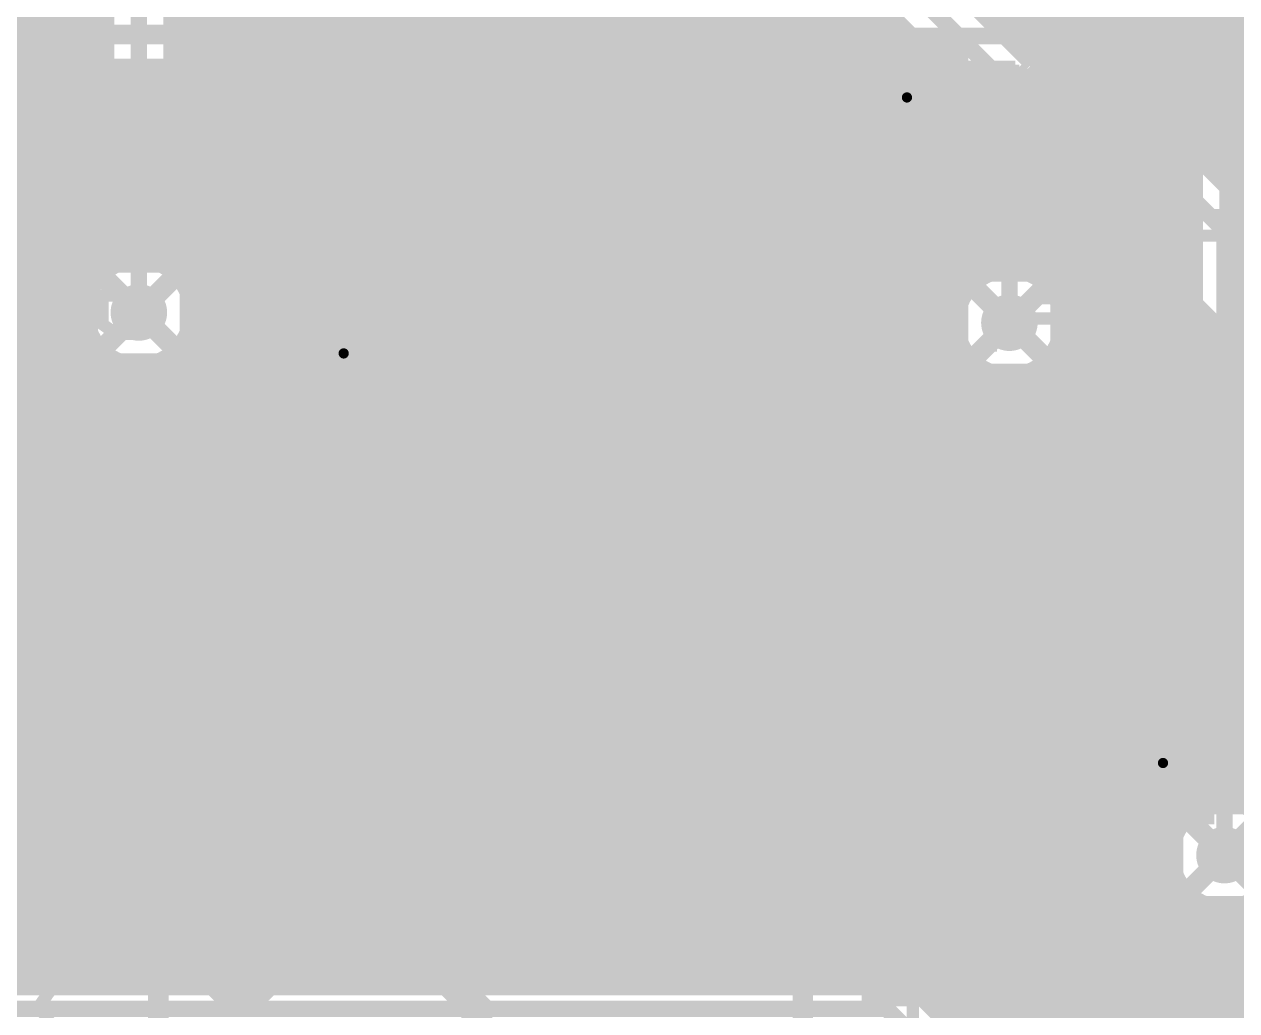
# Model space of a CAD drawing. Extents: x -1 to 119, y -42 to 51.
# Drawn here: x 88.75 to 103.78, y 30.58 to 42.82 of the extents above; entities that cross this region are included whole.
import ezdxf

# ---------------------------------------------------------------- set-up
doc = ezdxf.new("R2010")
doc.units = 0
doc.header["$MEASUREMENT"] = 0
doc.layers.get('0').update_dxf_attribs({"linetype": 'CONTINUOUS'})
for name, color, linetype in [('22-304-0_BOT', 7, 'CONTINUOUS'), ('22-304-0_DRD', 7, 'CONTINUOUS'), ('22-304-0_GND', 6, 'CONTINUOUS'), ('22-304-0_IN1', 4, 'CONTINUOUS'), ('22-304-0_SMT', 5, 'CONTINUOUS'), ('22-304-0_SPT', 10, 'CONTINUOUS'), ('22-304-0_SST', 14, 'CONTINUOUS'), ('22-304-0_TOP', 9, 'CONTINUOUS'), ('THRUHOLE_TAP', 11, 'CONTINUOUS')]:
    doc.layers.add(name, color=color, linetype=linetype)

# ---------------------------------------------------------------- blocks, each defined once
blk = doc.blocks.new('ROUND_60')
at = {"const_width": 0.35052}
blk.add_lwpolyline([(-0.17526, 0, 1), (0.17526, 0, 1)], format="xyb", close=True, dxfattribs=at)
blk = doc.blocks.new('ROUND_64')
at = {"const_width": 0.35052}
blk.add_lwpolyline([(-0.17526, 0, 1), (0.17526, 0, 1)], format="xyb", close=True, dxfattribs=at)
blk = doc.blocks.new('ROUND_57')
at = {"const_width": 0.35052}
blk.add_lwpolyline([(-0.17526, 0, 1), (0.17526, 0, 1)], format="xyb", close=True, dxfattribs=at)
blk = doc.blocks.new('ROUND_81')
at = {"const_width": 0.0635}
blk.add_lwpolyline([(-0.03175, 0, 1), (0.03175, 0, 1)], format="xyb", close=True, dxfattribs=at)
blk = doc.blocks.new('RECTANGLE_2')
blk.add_solid([(0.4826, 0.4064), (0.4826, -0.4064), (-0.4826, 0.4064), (-0.4826, -0.4064)])
blk = doc.blocks.new('RECTANGLE_6')
blk.add_solid([(0.4064, 0.4826), (0.4064, -0.4826), (-0.4064, 0.4826), (-0.4064, -0.4826)])
blk = doc.blocks.new('RECTANGLE_31')
blk.add_solid([(0.508, 0.9017), (0.508, -0.9017), (-0.508, 0.9017), (-0.508, -0.9017)])
blk = doc.blocks.new('RECTANGLE_35')
blk.add_solid([(0.44958, 0.65024), (0.44958, -0.65024), (-0.44958, 0.65024), (-0.44958, -0.65024)])
blk = doc.blocks.new('RECTANGLE_39')
blk.add_solid([(0.44958, 0.20955), (0.44958, -0.20955), (-0.44958, 0.20955), (-0.44958, -0.20955)])
blk = doc.blocks.new('ROUND_87')
at = {"const_width": 0.10033}
blk.add_lwpolyline([(-0.050164, 0, 1), (0.050164, 0, 1)], format="xyb", close=True, dxfattribs=at)

msp = doc.modelspace()

# ---------------------------------------------------------------- linework, layer by layer
at = {"layer": '22-304-0_BOT'}
for points, const_width in [([(17.87398, 46.71822), (17.87398, 47.59198), (19.05, 48.768), (28.448, 48.768), (33.02, 44.196), (41.402, 44.196), (42.164, 44.958), (47.879, 44.958), (48.641, 44.196), (58.42, 44.196), (59.182, 44.958), (87.884, 44.958), (89.154, 46.228), (99.822, 46.228), (103.886, 42.164), (103.886, 39.243), (106.045, 37.084), (106.045, 34.544), (106.934, 33.655), (107.061, 33.528), (110.109, 33.528), (110.6805, 34.0995), (112.395, 34.0995)], 0.635), ([(99.55276, 45.5803), (103.2383, 41.89476)], 0.254), ([(98.2218, 45.3898), (101.26472, 42.34688)], 0.254), ([(15.875, 44.71924), (15.875, 44.196), (17.018, 43.053), (87.249, 43.053), (89.281, 45.085), (97.917, 45.085), (100.965, 42.037), (100.965, 39.116)], 0.2032), ([(89.4842, 44.6532), (89.4842, 31.7373)], 0.254), ([(90.8558, 44.6532), (90.8558, 31.7373)], 0.254), ([(91.0844, 44.6532), (91.0844, 31.7373)], 0.254), ([(91.313, 44.6532), (91.313, 31.7373)], 0.254), ([(91.5416, 44.6532), (91.5416, 31.7373)], 0.254), ([(91.7702, 44.6532), (91.7702, 31.7373)], 0.254), ([(91.9988, 44.6532), (91.9988, 31.7373)], 0.254), ([(92.2274, 44.6532), (92.2274, 31.7373)], 0.254), ([(92.456, 44.6532), (92.456, 31.7373)], 0.254), ([(92.6846, 44.6532), (92.6846, 31.7373)], 0.254), ([(92.9132, 44.6532), (92.9132, 31.7373)], 0.254), ([(93.1418, 44.6532), (93.1418, 31.7373)], 0.254), ([(93.3704, 44.6532), (93.3704, 31.7373)], 0.254), ([(93.599, 44.6532), (93.599, 31.7373)], 0.254), ([(93.8276, 44.6532), (93.8276, 31.7373)], 0.254), ([(94.0562, 44.6532), (94.0562, 31.7373)], 0.254), ([(94.2848, 44.6532), (94.2848, 31.7373)], 0.254), ([(94.5134, 44.6532), (94.5134, 31.7373)], 0.254), ([(94.742, 44.6532), (94.742, 31.7373)], 0.254), ([(94.9706, 44.6532), (94.9706, 31.7373)], 0.254), ([(95.1992, 44.6532), (95.1992, 31.7373)], 0.254), ([(95.4278, 44.6532), (95.4278, 31.7373)], 0.254), ([(95.6564, 44.6532), (95.6564, 31.7373)], 0.254), ([(95.885, 44.6532), (95.885, 31.7373)], 0.254), ([(96.1136, 44.6532), (96.1136, 31.7373)], 0.254), ([(96.3422, 44.6532), (96.3422, 31.7373)], 0.254), ([(96.5708, 44.6532), (96.5708, 31.7373)], 0.254), ([(96.7994, 44.6532), (96.7994, 31.7373)], 0.254), ([(97.028, 44.6532), (97.028, 31.7373)], 0.254), ([(97.2566, 44.6532), (97.2566, 31.7373)], 0.254), ([(97.4852, 44.6532), (97.4852, 31.7373)], 0.254), ([(97.7138, 44.6532), (97.7138, 31.7373)], 0.254), ([(97.73666, 44.6532), (100.5332, 41.85666)], 0.254), ([(89.2556, 44.44746), (89.2556, 31.7373)], 0.254), ([(97.9424, 44.44746), (97.9424, 31.7373)], 0.254), ([(100.6856, 44.44746), (100.6856, 42.926)], 0.254), ([(89.027, 44.21886), (89.027, 31.7373)], 0.254), ([(98.171, 44.21886), (98.171, 31.7373)], 0.254), ([(100.9142, 44.21886), (100.9142, 42.6974)], 0.254), ([(88.7984, 43.99026), (88.7984, 31.7373)], 0.254), ([(98.3996, 43.99026), (98.3996, 31.7373)], 0.254), ([(101.1428, 43.99026), (101.1428, 42.4688)], 0.254), ([(90.17, 39.243), (90.17, 43.688)], 0.2032), ([(98.6282, 43.76166), (98.6282, 31.7373)], 0.254), ([(101.3714, 43.76166), (101.3714, 42.18178)], 0.254), ([(98.8568, 43.53306), (98.8568, 31.7373)], 0.254), ([(101.6, 43.53306), (101.6, 39.3573)], 0.254), ([(89.7128, 43.18508), (89.7128, 39.74592)], 0.254), ([(90.6272, 43.18508), (90.6272, 39.74592)], 0.254), ([(99.0854, 43.30446), (99.0854, 31.7373)], 0.254), ([(101.8286, 43.30446), (101.8286, 31.7373)], 0.254), ([(89.7382, 43.16222), (89.7382, 39.76878)], 0.254), ([(90.6018, 43.16222), (90.6018, 39.76878)], 0.254), ([(99.314, 43.07586), (99.314, 31.7373)], 0.254), ([(102.0572, 43.07586), (102.0572, 31.76524)], 0.254), ([(89.7382, 42.8498), (87.6554, 42.8498)], 0.254), ([(99.54006, 42.8498), (90.6018, 42.8498)], 0.254), ([(99.5426, 42.84726), (99.5426, 31.7373)], 0.254), ([(102.28326, 42.8498), (100.7618, 42.8498)], 0.254), ([(102.2858, 42.84726), (102.2858, 31.75254)], 0.254), ([(89.7382, 42.6212), (14.1097, 42.6212)], 0.254), ([(99.76866, 42.6212), (90.6018, 42.6212)], 0.254), ([(99.7712, 42.61866), (99.7712, 31.7373)], 0.254), ([(102.51186, 42.6212), (100.9904, 42.6212)], 0.254), ([(102.5144, 42.61866), (102.5144, 31.65348)], 0.254), ([(89.7382, 42.3926), (14.14018, 42.3926)], 0.254), ([(99.99726, 42.3926), (90.6018, 42.3926)], 0.254), ([(99.9998, 42.39006), (99.9998, 31.7373)], 0.254), ([(102.74046, 42.3926), (101.219, 42.3926)], 0.254), ([(102.743, 42.39006), (102.743, 31.38932)], 0.254), ([(89.7382, 42.164), (14.09192, 42.164)], 0.254), ([(100.22586, 42.164), (90.6018, 42.164)], 0.254), ([(100.2284, 42.16146), (100.2284, 31.7373)], 0.254), ([(102.96906, 42.164), (101.37648, 42.164)], 0.254), ([(102.9716, 42.16146), (102.9716, 32.67202)], 0.254), ([(101.3968, 42.037), (101.3968, 39.64178)], 0.254), ([(89.7382, 41.9354), (57.57164, 41.9354)], 0.254), ([(100.45446, 41.9354), (90.6018, 41.9354)], 0.254), ([(100.457, 41.93286), (100.457, 39.56812)], 0.254), ([(100.5332, 41.85666), (100.5332, 39.64178)], 0.254), ([(103.19766, 41.9354), (101.3968, 41.9354)], 0.254), ([(103.2002, 41.93286), (103.2002, 33.03778)], 0.254), ([(103.2383, 41.89476), (103.2383, 39.243)], 0.254), ([(89.7382, 41.7068), (57.75706, 41.7068)], 0.254), ([(100.5332, 41.7068), (90.6018, 41.7068)], 0.254), ([(103.2383, 41.7068), (101.3968, 41.7068)], 0.254), ([(89.7382, 41.4782), (57.82564, 41.4782)], 0.254), ([(100.5332, 41.4782), (90.6018, 41.4782)], 0.254), ([(103.2383, 41.4782), (101.3968, 41.4782)], 0.254), ([(89.7382, 41.2496), (57.81294, 41.2496)], 0.254), ([(100.5332, 41.2496), (90.6018, 41.2496)], 0.254), ([(103.2383, 41.2496), (101.3968, 41.2496)], 0.254), ([(89.7382, 41.021), (57.71388, 41.021)], 0.254), ([(100.5332, 41.021), (90.6018, 41.021)], 0.254), ([(103.2383, 41.021), (101.3968, 41.021)], 0.254), ([(89.7382, 40.7924), (63.28664, 40.7924)], 0.254), ([(100.5332, 40.7924), (90.6018, 40.7924)], 0.254), ([(103.2383, 40.7924), (101.3968, 40.7924)], 0.254), ([(89.7382, 40.5638), (63.47206, 40.5638)], 0.254), ([(100.5332, 40.5638), (90.6018, 40.5638)], 0.254), ([(103.2383, 40.5638), (101.3968, 40.5638)], 0.254), ([(89.7382, 40.3352), (63.54064, 40.3352)], 0.254), ([(100.5332, 40.3352), (90.6018, 40.3352)], 0.254), ([(103.2383, 40.3352), (101.3968, 40.3352)], 0.254), ([(89.7382, 40.1066), (63.52794, 40.1066)], 0.254), ([(100.5332, 40.1066), (90.6018, 40.1066)], 0.254), ([(103.2383, 40.1066), (101.3968, 40.1066)], 0.254), ([(89.7382, 39.878), (63.42888, 39.878)], 0.254), ([(100.5332, 39.878), (90.6018, 39.878)], 0.254), ([(103.2383, 39.878), (101.3968, 39.878)], 0.254), ([(89.6239, 39.6494), (63.16472, 39.6494)], 0.254), ([(100.5332, 39.6494), (90.71356, 39.6494)], 0.254), ([(103.2383, 39.6494), (101.3968, 39.6494)], 0.254), ([(89.51214, 39.4208), (59.22264, 39.4208)], 0.254), ([(100.35794, 39.4208), (90.82532, 39.4208)], 0.254), ([(103.2383, 39.4208), (101.57206, 39.4208)], 0.254), ([(89.49182, 39.1922), (63.36792, 39.1922)], 0.254), ([(100.28936, 39.1922), (90.84818, 39.1922)], 0.254), ([(103.24084, 39.1922), (101.64064, 39.1922)], 0.254), ([(89.55024, 38.9636), (63.50508, 38.9636)], 0.254), ([(100.30206, 38.9636), (90.78976, 38.9636)], 0.254), ([(101.6, 38.87216), (101.6, 31.7373)], 0.254), ([(103.3018, 38.9636), (101.62794, 38.9636)], 0.254), ([(89.71788, 38.735), (63.54572, 38.735)], 0.254), ([(89.7128, 38.74008), (89.7128, 31.7373)], 0.254), ([(100.40112, 38.735), (90.62212, 38.735)], 0.254), ([(90.6272, 38.74008), (90.6272, 31.7373)], 0.254), ([(103.47706, 38.735), (101.52888, 38.735)], 0.254), ([(103.4288, 38.78326), (103.4288, 33.1597)], 0.254), ([(103.43388, 38.77818), (105.3973, 36.81476)], 0.254), ([(89.9414, 38.60292), (89.9414, 31.7373)], 0.254), ([(90.17, 38.56228), (90.17, 31.7373)], 0.254), ([(90.3986, 38.60292), (90.3986, 31.7373)], 0.254), ([(100.457, 38.66388), (100.457, 31.7373)], 0.254), ([(101.3714, 38.5699), (101.3714, 31.7373)], 0.254), ([(103.6574, 38.55466), (103.6574, 33.19018)], 0.254), ([(100.66274, 38.5064), (63.50508, 38.5064)], 0.254), ([(100.6856, 38.49624), (100.6856, 31.7373)], 0.254), ([(100.9142, 38.43782), (100.9142, 31.7373)], 0.254), ([(101.1428, 38.45814), (101.1428, 31.7373)], 0.254), ([(103.70566, 38.5064), (101.26472, 38.5064)], 0.254), ([(103.93426, 38.2778), (63.36792, 38.2778)], 0.254), ([(103.886, 38.32606), (103.886, 33.14192)], 0.254), ([(104.16286, 38.0492), (59.1947, 38.0492)], 0.254), ([(104.39146, 37.8206), (63.16472, 37.8206)], 0.254), ([(104.62006, 37.592), (63.42888, 37.592)], 0.254), ([(104.84866, 37.3634), (63.52794, 37.3634)], 0.254), ([(105.07726, 37.1348), (63.54064, 37.1348)], 0.254), ([(105.30586, 36.9062), (63.47206, 36.9062)], 0.254), ([(105.3973, 36.6776), (63.28664, 36.6776)], 0.254), ([(105.3973, 36.449), (59.17692, 36.449)], 0.254), ([(105.3973, 36.2204), (63.28664, 36.2204)], 0.254), ([(105.3973, 35.9918), (63.47206, 35.9918)], 0.254), ([(105.3973, 35.7632), (63.54064, 35.7632)], 0.254), ([(105.3973, 35.5346), (79.59344, 35.5346)], 0.254), ([(105.3973, 35.306), (79.9084, 35.306)], 0.254), ([(102.1334, 31.0896), (83.2104, 31.0896), (79.375, 34.925), (77.47, 34.925)], 0.635), ([(105.3973, 35.0774), (80.137, 35.0774)], 0.254), ([(105.3973, 34.8488), (80.3656, 34.8488)], 0.254), ([(105.3973, 34.6202), (80.5942, 34.6202)], 0.254), ([(105.41508, 34.3916), (80.8228, 34.3916)], 0.254), ([(105.52176, 34.163), (81.0514, 34.163)], 0.254), ([(105.73766, 33.9344), (81.28, 33.9344)], 0.254), ([(105.96626, 33.7058), (81.5086, 33.7058)], 0.254), ([(106.19486, 33.4772), (81.7372, 33.4772)], 0.254), ([(106.3879, 33.2486), (81.9658, 33.2486)], 0.254), ([(103.17988, 33.02), (82.1944, 33.02)], 0.254), ([(103.01224, 32.7914), (82.423, 32.7914)], 0.254), ([(102.95382, 32.5628), (82.6516, 32.5628)], 0.254), ([(102.97414, 32.3342), (82.8802, 32.3342)], 0.254), ([(102.9716, 32.34944), (102.9716, 1.016)], 0.254), ([(103.0859, 32.1056), (83.1088, 32.1056)], 0.254), ([(103.2002, 31.98622), (103.2002, 1.016)], 0.254), ([(103.38816, 31.877), (83.3374, 31.877)], 0.254), ([(103.4288, 31.86176), (103.4288, 1.016)], 0.254), ([(103.6574, 31.83128), (103.6574, 1.016)], 0.254), ([(116.967, 31.877), (103.8733, 31.877)], 0.254), ([(103.886, 31.88208), (103.886, 1.016)], 0.254), ([(101.92512, 31.7373), (83.4771, 31.7373)], 0.254), ([(116.967, 31.6484), (102.51948, 31.6484)], 0.254), ([(116.967, 31.4198), (102.72776, 31.4198)], 0.254), ([(116.967, 31.1912), (102.80396, 31.1912)], 0.254), ([(116.967, 30.9626), (102.80142, 30.9626)], 0.254), ([(116.967, 30.734), (102.71252, 30.734)], 0.254), ([(102.743, 30.78734), (102.743, 1.016)], 0.254), ([(116.967, 30.5054), (102.48138, 30.5054)], 0.254), ([(102.5144, 30.52572), (102.5144, 1.016)], 0.254)]:
    msp.add_lwpolyline(points, dxfattribs=dict(at, const_width=const_width))
at = {"layer": '22-304-0_BOT', "const_width": 0.254}
for points in [[(101.3968, 42.037, 0.1989124), (101.27033, 42.34233)], [(101.3968, 42.037, 0.1989124), (101.27033, 42.34233)], [(89.7382, 39.76878, 0.2244669), (89.48964, 39.243)], [(90.85072, 39.243, 0.2244673), (90.60202, 39.76905)], [(100.5332, 39.64178, 0.2244669), (100.28464, 39.116)], [(101.64572, 39.116, 0.2244673), (101.39702, 39.64205)], [(89.48928, 39.243, 0.4142136), (90.17, 38.56228)], [(90.17, 38.56228, 0.4142136), (90.85072, 39.243)], [(100.28428, 39.116, 0.4142136), (100.965, 38.43528)], [(100.965, 38.43528, 0.4142136), (101.64572, 39.116)], [(103.2383, 39.243, 0.1989124), (103.42801, 38.78501)], [(103.632, 33.19272, 0.4142136), (102.95128, 32.512)], [(104.31272, 32.512, 0.4142136), (103.632, 33.19272)], [(102.95128, 32.512, 0.4142136), (103.632, 31.83128)], [(103.632, 31.83128, 0.4142136), (104.31272, 32.512)], [(102.1334, 31.77032, 0.077939), (101.92501, 31.73764)], [(102.81412, 31.0896, 0.4142136), (102.1334, 31.77032)], [(102.1334, 30.40888, 0.4142136), (102.81412, 31.0896)]]:
    msp.add_lwpolyline(points, format="xyb", dxfattribs=at)
at = {"layer": '22-304-0_DRD', "const_width": 0.254}
for points in [[(99.06, 42.545), (99.06, 41.275)], [(100.33, 42.545), (99.06, 42.545)], [(100.33, 42.545), (99.06, 41.275)], [(100.33, 41.275), (99.06, 42.545)], [(99.06, 42.545), (99.06, 41.275)], [(100.33, 42.545), (99.06, 42.545)], [(100.33, 42.545), (99.06, 41.275)], [(100.33, 41.275), (99.06, 42.545)], [(99.06, 42.545), (99.06, 41.275)], [(100.33, 42.545), (99.06, 42.545)], [(100.33, 42.545), (99.06, 41.275)], [(100.33, 41.275), (99.06, 42.545)], [(100.33, 41.275), (100.33, 42.545)], [(100.33, 41.275), (100.33, 42.545)], [(100.33, 41.275), (100.33, 42.545)], [(99.06, 41.275), (100.33, 41.275)], [(99.06, 41.275), (100.33, 41.275)], [(99.06, 41.275), (100.33, 41.275)], [(89.535, 39.878), (89.535, 38.608)], [(90.805, 39.878), (89.535, 39.878)], [(90.805, 39.878), (89.535, 38.608)], [(90.805, 38.608), (89.535, 39.878)], [(90.805, 38.608), (90.805, 39.878)], [(100.33, 39.751), (100.33, 38.481)], [(101.6, 39.751), (100.33, 39.751)], [(101.6, 39.751), (100.33, 38.481)], [(101.6, 38.481), (100.33, 39.751)], [(101.6, 38.481), (101.6, 39.751)], [(92.075, 39.37), (92.075, 38.1)], [(93.345, 39.37), (92.075, 39.37)], [(93.345, 39.37), (92.075, 38.1)], [(93.345, 38.1), (92.075, 39.37)], [(93.345, 38.1), (93.345, 39.37)], [(89.535, 38.608), (90.805, 38.608)], [(100.33, 38.481), (101.6, 38.481)], [(92.075, 38.1), (93.345, 38.1)], [(102.235, 34.29), (102.235, 33.02)], [(103.505, 34.29), (102.235, 34.29)], [(103.505, 34.29), (102.235, 33.02)], [(103.505, 33.02), (102.235, 34.29)], [(103.505, 33.02), (103.505, 34.29)], [(102.997, 33.147), (102.997, 31.877)], [(104.267, 33.147), (102.997, 33.147)], [(104.267, 33.147), (102.997, 31.877)], [(104.267, 31.877), (102.997, 33.147)], [(102.235, 33.02), (103.505, 33.02)], [(102.997, 31.877), (104.267, 31.877)], [(101.4984, 31.7246), (101.4984, 30.4546)], [(102.7684, 31.7246), (101.4984, 31.7246)], [(102.7684, 31.7246), (101.4984, 30.4546)], [(102.7684, 30.4546), (101.4984, 31.7246)], [(102.7684, 30.4546), (102.7684, 31.7246)]]:
    msp.add_lwpolyline(points, dxfattribs=at)
at = {"layer": '22-304-0_IN1'}
for points, const_width in [([(101.7778, 49.022), (101.7778, 42.7228)], 0.254), ([(102.0064, 49.022), (102.0064, 42.4942)], 0.254), ([(102.235, 49.022), (102.235, 42.2656)], 0.254), ([(102.4636, 49.022), (102.4636, 42.037)], 0.254), ([(102.6922, 49.022), (102.6922, 41.8084)], 0.254), ([(102.9208, 49.022), (102.9208, 41.5798)], 0.254), ([(103.1494, 49.022), (103.1494, 41.3512)], 0.254), ([(103.378, 49.022), (103.378, 41.1226)], 0.254), ([(103.6066, 49.022), (103.6066, 40.894)], 0.254), ([(103.8352, 49.022), (103.8352, 40.6654)], 0.254), ([(101.5238, 42.9768), (103.93172, 40.56888)], 0.254), ([(116.967, 42.8752), (101.6254, 42.8752)], 0.254), ([(103.632, 32.512), (103.632, 40.259), (101.219, 42.672), (67.818, 42.672), (67.691, 42.545), (30.099, 42.545), (20.574, 33.02), (18.669, 33.02), (15.748, 30.099), (15.748, 25.527), (17.272, 24.003), (17.272, 23.749), (18.288, 22.733)], 0.2032), ([(107.34294, 42.6466), (101.854, 42.6466)], 0.254), ([(107.19308, 42.418), (102.0826, 42.418)], 0.254), ([(99.10064, 42.2402), (72.34936, 42.2402)], 0.254), ([(99.07524, 42.1894), (72.37476, 42.1894)], 0.254), ([(88.7476, 42.2402), (88.7476, 31.0388)], 0.254), ([(88.9762, 42.2402), (88.9762, 31.0388)], 0.254), ([(89.2048, 42.2402), (89.2048, 31.0388)], 0.254), ([(89.4334, 42.2402), (89.4334, 31.0388)], 0.254), ([(89.662, 42.2402), (89.662, 39.69512)], 0.254), ([(89.8906, 42.2402), (89.8906, 39.86276)], 0.254), ([(90.1192, 42.2402), (90.1192, 39.92118)], 0.254), ([(90.3478, 42.2402), (90.3478, 39.89832)], 0.254), ([(90.5764, 42.2402), (90.5764, 39.78656)], 0.254), ([(90.805, 42.2402), (90.805, 39.4843)], 0.254), ([(91.0336, 42.2402), (91.0336, 31.0388)], 0.254), ([(91.2622, 42.2402), (91.2622, 31.0388)], 0.254), ([(91.4908, 42.2402), (91.4908, 31.0388)], 0.254), ([(91.7194, 42.2402), (91.7194, 31.0388)], 0.254), ([(91.948, 42.2402), (91.948, 31.0388)], 0.254), ([(92.1766, 42.2402), (92.1766, 39.15664)], 0.254), ([(92.4052, 42.2402), (92.4052, 39.34206)], 0.254), ([(92.6338, 42.2402), (92.6338, 39.41064)], 0.254), ([(92.8624, 42.2402), (92.8624, 39.39794)], 0.254), ([(93.091, 42.2402), (93.091, 39.29888)], 0.254), ([(93.3196, 42.2402), (93.3196, 39.03472)], 0.254), ([(93.5482, 42.2402), (93.5482, 31.0388)], 0.254), ([(93.7768, 42.2402), (93.7768, 31.0388)], 0.254), ([(94.0054, 42.2402), (94.0054, 31.0388)], 0.254), ([(94.234, 42.2402), (94.234, 31.0388)], 0.254), ([(94.4626, 42.2402), (94.4626, 31.0388)], 0.254), ([(94.6912, 42.2402), (94.6912, 31.0388)], 0.254), ([(94.9198, 42.2402), (94.9198, 31.0388)], 0.254), ([(95.1484, 42.2402), (95.1484, 31.0388)], 0.254), ([(95.377, 42.2402), (95.377, 31.0388)], 0.254), ([(95.6056, 42.2402), (95.6056, 31.0388)], 0.254), ([(95.8342, 42.2402), (95.8342, 31.0388)], 0.254), ([(96.0628, 42.2402), (96.0628, 31.0388)], 0.254), ([(96.2914, 42.2402), (96.2914, 31.0388)], 0.254), ([(96.52, 42.2402), (96.52, 31.0388)], 0.254), ([(96.7486, 42.2402), (96.7486, 31.0388)], 0.254), ([(96.9772, 42.2402), (96.9772, 31.0388)], 0.254), ([(97.2058, 42.2402), (97.2058, 31.0388)], 0.254), ([(97.4344, 42.2402), (97.4344, 31.0388)], 0.254), ([(97.663, 42.2402), (97.663, 31.0388)], 0.254), ([(97.8916, 42.2402), (97.8916, 31.0388)], 0.254), ([(98.1202, 42.2402), (98.1202, 31.0388)], 0.254), ([(98.3488, 42.2402), (98.3488, 31.0388)], 0.254), ([(98.5774, 42.2402), (98.5774, 31.0388)], 0.254), ([(98.806, 42.2402), (98.806, 31.0388)], 0.254), ([(99.0346, 42.2402), (99.0346, 42.07002)], 0.254), ([(101.03866, 42.2402), (100.28936, 42.2402)], 0.254), ([(101.08946, 42.1894), (100.31476, 42.1894)], 0.254), ([(100.4062, 42.2402), (100.4062, 39.50208)], 0.254), ([(100.6348, 42.2402), (100.6348, 39.71036)], 0.254), ([(100.8634, 42.2402), (100.8634, 39.78656)], 0.254), ([(101.03866, 42.2402), (103.2002, 40.07866)], 0.254), ([(101.092, 42.18686), (101.092, 39.78402)], 0.254), ([(107.14228, 42.1894), (102.3112, 42.1894)], 0.254), ([(99.01682, 41.9608), (72.43318, 41.9608)], 0.254), ([(101.31806, 41.9608), (100.37318, 41.9608)], 0.254), ([(101.3206, 41.95826), (101.3206, 39.69512)], 0.254), ([(107.17276, 41.9608), (102.5398, 41.9608)], 0.254), ([(99.03714, 41.7322), (72.41032, 41.7322)], 0.254), ([(99.0346, 41.74744), (99.0346, 31.0388)], 0.254), ([(101.54666, 41.7322), (100.35032, 41.7322)], 0.254), ([(101.5492, 41.72966), (101.5492, 39.46398)], 0.254), ([(107.29722, 41.7322), (102.7684, 41.7322)], 0.254), ([(99.1489, 41.5036), (72.29856, 41.5036)], 0.254), ([(99.2632, 41.38422), (99.2632, 31.0388)], 0.254), ([(100.1776, 41.42994), (100.1776, 30.48)], 0.254), ([(101.77526, 41.5036), (100.23856, 41.5036)], 0.254), ([(101.7778, 41.50106), (101.7778, 30.4038)], 0.254), ([(107.66044, 41.5036), (102.997, 41.5036)], 0.254), ([(99.45116, 41.275), (71.9963, 41.275)], 0.254), ([(99.4918, 41.25976), (99.4918, 31.03626)], 0.254), ([(99.7204, 41.22928), (99.7204, 30.93466)], 0.254), ([(102.00386, 41.275), (99.9363, 41.275)], 0.254), ([(99.949, 41.28008), (99.949, 30.7086)], 0.254), ([(102.0064, 41.27246), (102.0064, 30.4038)], 0.254), ([(116.967, 41.275), (103.2256, 41.275)], 0.254), ([(102.23246, 41.0464), (63.9572, 41.0464)], 0.254), ([(102.235, 41.04386), (102.235, 33.8963)], 0.254), ([(105.55224, 41.0464), (103.4542, 41.0464)], 0.254), ([(102.46106, 40.8178), (63.9572, 40.8178)], 0.254), ([(102.4636, 40.81526), (102.4636, 34.19856)], 0.254), ([(105.18902, 40.8178), (103.6828, 40.8178)], 0.254), ([(102.68966, 40.5892), (63.9572, 40.5892)], 0.254), ([(102.6922, 40.58666), (102.6922, 34.31032)], 0.254), ([(105.06456, 40.5892), (103.9114, 40.5892)], 0.254), ([(102.91826, 40.3606), (63.9572, 40.3606)], 0.254), ([(102.9208, 40.35806), (102.9208, 34.33318)], 0.254), ([(103.14686, 40.132), (63.9572, 40.132)], 0.254), ([(103.1494, 40.12946), (103.1494, 34.27476)], 0.254), ([(103.2002, 40.07866), (103.2002, 34.24936)], 0.254), ([(90.00744, 39.9034), (65.19164, 39.9034)], 0.254), ([(103.2002, 39.9034), (90.33002, 39.9034)], 0.254), ([(89.64422, 39.6748), (65.37706, 39.6748)], 0.254), ([(100.57638, 39.6748), (90.69578, 39.6748)], 0.254), ([(103.2002, 39.6748), (101.35108, 39.6748)], 0.254), ([(89.51976, 39.4462), (65.44564, 39.4462)], 0.254), ([(100.37064, 39.4462), (90.8177, 39.4462)], 0.254), ([(103.2002, 39.4462), (101.55936, 39.4462)], 0.254), ([(110.236, 39.243), (110.871, 38.608), (110.871, 34.29), (106.553, 29.972), (100.076, 29.972), (99.441, 30.607), (85.979, 30.607), (74.168, 18.796), (66.802, 18.796), (65.278, 20.32), (56.261, 20.32), (55.372, 19.431), (54.356, 19.431), (53.467, 20.32), (34.798, 20.32), (31.75, 17.272), (23.114, 17.272), (20.447, 19.939)], 0.2032), ([(89.48928, 39.2176), (65.43294, 39.2176)], 0.254), ([(92.22994, 39.2176), (90.84818, 39.2176)], 0.254), ([(100.2919, 39.2176), (93.18752, 39.2176)], 0.254), ([(103.2002, 39.2176), (101.63556, 39.2176)], 0.254), ([(89.54008, 38.989), (65.33388, 38.989)], 0.254), ([(92.08008, 38.989), (90.79992, 38.989)], 0.254), ([(90.805, 38.99916), (90.805, 31.0388)], 0.254), ([(100.29698, 38.989), (93.33992, 38.989)], 0.254), ([(103.2002, 38.989), (101.63302, 38.989)], 0.254), ([(89.68994, 38.7604), (75.60564, 38.7604)], 0.254), ([(89.662, 38.79088), (89.662, 31.0388)], 0.254), ([(90.5764, 38.6969), (90.5764, 31.0388)], 0.254), ([(92.02928, 38.7604), (90.64752, 38.7604)], 0.254), ([(100.38588, 38.7604), (93.38818, 38.7604)], 0.254), ([(100.4062, 38.72738), (100.4062, 30.4038)], 0.254), ([(103.2002, 38.7604), (101.54412, 38.7604)], 0.254), ([(101.5492, 38.76802), (101.5492, 30.4038)], 0.254), ([(92.05976, 38.5318), (75.79106, 38.5318)], 0.254), ([(89.8906, 38.62324), (89.8906, 31.0388)], 0.254), ([(90.1192, 38.56482), (90.1192, 31.0388)], 0.254), ([(90.3478, 38.58514), (90.3478, 31.0388)], 0.254), ([(100.61702, 38.5318), (93.3577, 38.5318)], 0.254), ([(100.6348, 38.52164), (100.6348, 30.4038)], 0.254), ([(103.2002, 38.5318), (101.31298, 38.5318)], 0.254), ([(101.3206, 38.53688), (101.3206, 30.4038)], 0.254), ([(93.3196, 38.43274), (93.3196, 31.0388)], 0.254), ([(100.8634, 38.4429), (100.8634, 30.4038)], 0.254), ([(101.092, 38.44798), (101.092, 30.4038)], 0.254), ([(92.18422, 38.3032), (75.85964, 38.3032)], 0.254), ([(92.1766, 38.31336), (92.1766, 31.0388)], 0.254), ([(103.2002, 38.3032), (93.23578, 38.3032)], 0.254), ([(92.54744, 38.0746), (75.84694, 38.0746)], 0.254), ([(92.4052, 38.12794), (92.4052, 31.0388)], 0.254), ([(92.8624, 38.07206), (92.8624, 31.0388)], 0.254), ([(103.2002, 38.0746), (92.87002, 38.0746)], 0.254), ([(93.091, 38.17112), (93.091, 31.0388)], 0.254), ([(92.6338, 38.05936), (92.6338, 31.0388)], 0.254), ([(103.2002, 37.846), (75.74788, 37.846)], 0.254), ([(103.2002, 37.6174), (75.48372, 37.6174)], 0.254), ([(103.2002, 37.3888), (63.9572, 37.3888)], 0.254), ([(103.2002, 37.1602), (63.9572, 37.1602)], 0.254), ([(103.2002, 36.9316), (63.9572, 36.9316)], 0.254), ([(103.2002, 36.703), (63.9572, 36.703)], 0.254), ([(103.2002, 36.4744), (63.9572, 36.4744)], 0.254), ([(103.2002, 36.2458), (63.9572, 36.2458)], 0.254), ([(103.2002, 36.0172), (63.9572, 36.0172)], 0.254), ([(103.2002, 35.7886), (63.9572, 35.7886)], 0.254), ([(103.2002, 35.56), (63.9572, 35.56)], 0.254), ([(103.2002, 35.3314), (63.9572, 35.3314)], 0.254), ([(103.2002, 35.1028), (63.9572, 35.1028)], 0.254), ([(103.2002, 34.8742), (63.9572, 34.8742)], 0.254), ([(103.2002, 34.6456), (63.9572, 34.6456)], 0.254), ([(103.2002, 34.417), (63.9572, 34.417)], 0.254), ([(102.44836, 34.1884), (63.9572, 34.1884)], 0.254), ([(102.26294, 33.9598), (63.9572, 33.9598)], 0.254), ([(102.19436, 33.7312), (63.9572, 33.7312)], 0.254), ([(102.20706, 33.5026), (79.4893, 33.5026)], 0.254), ([(102.235, 33.41116), (102.235, 30.4038)], 0.254), ([(102.30612, 33.274), (79.75092, 33.274)], 0.254), ([(102.4636, 33.1089), (102.4636, 30.4038)], 0.254), ([(102.56774, 33.0454), (79.91348, 33.0454)], 0.254), ([(102.6922, 32.99714), (102.6922, 30.4038)], 0.254), ([(102.9208, 32.97682), (102.9208, 30.4038)], 0.254), ([(103.1494, 33.03524), (103.1494, 32.98952)], 0.254), ([(103.2002, 33.0454), (103.16972, 33.0454)], 0.254), ([(103.2002, 33.06064), (103.2002, 33.03778)], 0.254), ([(103.02494, 32.8168), (80.01508, 32.8168)], 0.254), ([(102.95636, 32.5882), (80.07096, 32.5882)], 0.254), ([(102.96906, 32.3596), (80.0862, 32.3596)], 0.254), ([(103.06812, 32.131), (80.0608, 32.131)], 0.254), ([(103.32974, 31.9024), (79.9973, 31.9024)], 0.254), ([(103.1494, 32.03194), (103.1494, 30.4038)], 0.254), ([(103.378, 31.88208), (103.378, 30.4038)], 0.254), ([(103.6066, 31.83128), (103.6066, 30.4038)], 0.254), ([(103.8352, 31.86176), (103.8352, 30.4038)], 0.254), ([(107.64266, 31.6738), (79.883, 31.6738)], 0.254), ([(107.41406, 31.4452), (79.70266, 31.4452)], 0.254), ([(107.18546, 31.2166), (79.40802, 31.2166)], 0.254), ([(99.441, 31.0388), (85.979, 31.0388)], 0.254), ([(106.95686, 30.988), (99.6442, 30.988)], 0.254), ([(99.7458, 30.9118), (100.2538, 30.4038)], 0.254), ([(106.72826, 30.7594), (99.8982, 30.7594)], 0.254), ([(106.49966, 30.5308), (100.1268, 30.5308)], 0.254)]:
    msp.add_lwpolyline(points, dxfattribs=dict(at, const_width=const_width))
at = {"layer": '22-304-0_IN1', "const_width": 0.254}
for points in [[(99.10064, 42.2402, 0.1274582), (99.01508, 41.91)], [(99.10064, 42.2402, 0.1274582), (99.01508, 41.91)], [(100.37572, 41.91, 0.127458), (100.29006, 42.24059)], [(100.37572, 41.91, 0.127458), (100.29006, 42.24059)], [(99.01428, 41.91, 0.4142136), (99.695, 41.22928)], [(99.01428, 41.91, 0.4142136), (99.695, 41.22928)], [(99.695, 41.22928, 0.4142136), (100.37572, 41.91)], [(99.695, 41.22928, 0.4142136), (100.37572, 41.91)], [(90.17, 39.92372, 0.4142136), (89.48928, 39.243)], [(90.85072, 39.243, 0.4142136), (90.17, 39.92372)], [(100.965, 39.79672, 0.4142136), (100.28428, 39.116)], [(101.64572, 39.116, 0.4142136), (100.965, 39.79672)], [(92.71, 39.41572, 0.4142136), (92.02928, 38.735)], [(93.39072, 38.735, 0.4142136), (92.71, 39.41572)], [(89.48928, 39.243, 0.4142136), (90.17, 38.56228)], [(90.17, 38.56228, 0.4142136), (90.85072, 39.243)], [(100.28428, 39.116, 0.4142136), (100.965, 38.43528)], [(100.965, 38.43528, 0.4142136), (101.64572, 39.116)], [(92.02928, 38.735, 0.4142136), (92.71, 38.05428)], [(92.71, 38.05428, 0.4142136), (93.39072, 38.735)], [(102.87, 34.33572, 0.4142136), (102.18928, 33.655)], [(103.2002, 34.24936, 0.1274582), (102.87, 34.33492)], [(102.18928, 33.655, 0.4142136), (102.87, 32.97428)], [(102.87, 32.97428, 0.1274576), (103.20059, 33.05994)], [(103.2002, 33.03778, 0.2244669), (102.95164, 32.512)], [(102.95128, 32.512, 0.4142136), (103.632, 31.83128)], [(103.632, 31.83128, 0.4142136), (104.31272, 32.512)], [(99.7458, 30.9118, 0.1989124), (99.441, 31.03805)], [(99.7458, 30.9118, 0.1989124), (99.441, 31.03805)]]:
    msp.add_lwpolyline(points, format="xyb", dxfattribs=at)
at = {"layer": '22-304-0_SST'}
for points, const_width in [([(102.0445, 43.3705), (102.0445, 40.4495), (103.6828, 40.4495), (103.6828, 43.3705), (102.0445, 43.3705)], 0.1524), ([(90.9955, 39.8145), (90.9955, 42.7355), (89.3572, 42.7355), (89.3572, 39.8145), (90.9955, 39.8145)], 0.1524), ([(91.2495, 42.7355), (91.2495, 39.8145), (92.8878, 39.8145), (92.8878, 42.7355), (91.2495, 42.7355)], 0.1524), ([(93.1545, 42.7355), (93.1545, 39.8145), (94.7928, 39.8145), (94.7928, 42.7355), (93.1545, 42.7355)], 0.1524), ([(95.1484, 42.47134), (95.1484, 42.70756)], 0.1524), ([(95.1484, 42.59072), (96.1644, 42.59072), (95.99676, 42.70756)], 0.1524), ([(100.203, 40.005), (100.203, 42.545), (96.774, 42.545), (96.774, 39.497), (99.695, 39.497), (100.203, 40.005)], 0.1524), ([(99.4664, 40.18026), (99.4664, 39.82974)], 0.1524), ([(99.66198, 40.18026), (99.4664, 40.18026)], 0.1524), ([(99.60356, 40.20058), (99.60356, 39.80688)], 0.1524), ([(99.74072, 40.10152), (99.74072, 39.90594)], 0.1524), ([(102.0445, 40.1955), (102.0445, 37.2745), (103.6828, 37.2745), (103.6828, 40.1955), (102.0445, 40.1955)], 0.1524), ([(99.76104, 40.0431), (99.36734, 40.0431)], 0.1524), ([(99.73818, 39.90594), (99.3902, 39.90594)], 0.1524), ([(96.0755, 39.5605), (93.1545, 39.5605), (93.1545, 37.9222), (96.0755, 37.9222), (96.0755, 39.5605)], 0.1524), ([(89.72042, 39.45128), (89.72042, 39.09568), (89.88806, 38.9763), (90.05824, 38.9763), (90.22842, 39.09568), (90.22842, 39.45128), (89.21242, 39.45128)], 0.1524), ([(91.8464, 39.42334), (91.8464, 39.06774), (92.01658, 38.94836), (92.18676, 38.94836), (92.3544, 39.06774), (92.3544, 39.42334), (91.3384, 39.42334)], 0.1524), ([(96.59112, 38.85184), (96.42094, 38.91026), (96.42094, 39.26586), (96.59112, 39.32682), (97.26676, 39.32682), (97.43694, 39.26586), (97.43694, 38.91026), (97.26676, 38.85184)], 0.1524), ([(98.73742, 38.8366), (97.8916, 38.8366), (97.72142, 38.89502), (97.72142, 39.25062), (97.8916, 39.31158), (98.73742, 39.31158)], 0.1524), ([(100.7364, 38.75532), (100.7364, 39.16934), (101.7524, 39.16934)], 0.1524), ([(89.72042, 39.1541), (89.21242, 38.9763)], 0.1524), ([(91.8464, 39.12616), (91.3384, 38.94836)], 0.1524), ([(89.55024, 38.1381), (89.55024, 38.61308), (90.22842, 38.37686), (90.22842, 38.25748), (89.21242, 38.25748)], 0.1524), ([(91.50858, 38.58514), (91.3384, 38.46576), (91.3384, 38.22954), (91.50858, 38.11016), (91.67876, 38.11016), (92.01658, 38.34892), (92.3544, 38.11016), (92.3544, 38.58514)], 0.1524), ([(96.42094, 38.01364), (96.42094, 38.48862), (97.09912, 38.01364), (97.26676, 38.01364), (97.43694, 38.07206), (97.43694, 38.42766), (97.26676, 38.48862)], 0.1524), ([(97.72142, 38.354), (98.73742, 37.9984), (98.73742, 38.47338)], 0.1524), ([(98.8695, 38.2905), (98.8695, 35.3695), (100.5078, 35.3695), (100.5078, 38.2905), (98.8695, 38.2905)], 0.1524), ([(100.90658, 38.38956), (100.7364, 38.27272), (100.7364, 38.03396), (100.90658, 37.91712), (101.07676, 37.91712), (101.41458, 38.15334), (101.7524, 37.91712), (101.7524, 38.38956)], 0.1524), ([(89.21242, 37.59708), (89.38006, 37.71646), (89.55024, 37.77488), (89.88806, 37.77488), (90.05824, 37.71646), (90.22842, 37.59708), (90.22842, 37.4777), (90.05824, 37.36086), (89.88806, 37.2999), (89.55024, 37.2999), (89.38006, 37.36086), (89.21242, 37.4777), (89.21242, 37.59708)], 0.1524), ([(91.8464, 37.33292), (91.8464, 37.68852), (92.01658, 37.74694), (92.18676, 37.74694), (92.3544, 37.68852), (92.3544, 37.33292), (92.18676, 37.27196), (92.01658, 37.27196), (91.3384, 37.51072)], 0.1524), ([(96.42094, 37.47262), (96.59112, 37.58946), (96.75876, 37.65042), (97.09912, 37.65042), (97.26676, 37.58946), (97.43694, 37.47262), (97.43694, 37.35324), (97.26676, 37.23386), (97.09912, 37.17544), (96.75876, 37.17544), (96.59112, 37.23386), (96.42094, 37.35324), (96.42094, 37.47262)], 0.1524), ([(97.282, 36.957), (97.282, 34.163), (91.948, 34.163), (91.948, 36.957), (97.282, 36.957)], 0.1524), ([(102.0445, 37.0205), (102.0445, 34.0995), (103.6828, 34.0995), (103.6828, 37.0205), (102.0445, 37.0205)], 0.1524), ([(100.90658, 36.28136), (100.7364, 36.34232), (100.7364, 36.69792), (100.90658, 36.75634), (101.58476, 36.75634), (101.7524, 36.69792), (101.7524, 36.34232), (101.58476, 36.28136)], 0.1524), ([(100.7364, 35.44316), (100.7364, 35.91814), (101.41458, 35.44316), (101.58476, 35.44316), (101.7524, 35.50412), (101.7524, 35.85972), (101.58476, 35.91814)], 0.1524), ([(100.7364, 34.60496), (100.7364, 35.07994), (101.41458, 34.60496), (101.58476, 34.60496), (101.7524, 34.66592), (101.7524, 35.02152), (101.58476, 35.07994)], 0.1524), ([(89.01176, 34.42462), (89.01176, 34.84118), (90.02776, 34.84118)], 0.1524), ([(98.3234, 34.85134), (98.3234, 34.49574), (98.49358, 34.37636), (98.66376, 34.37636), (98.8314, 34.49574), (98.8314, 34.85134), (97.8154, 34.85134)], 0.1524), ([(91.4273, 34.08172), (90.58148, 34.08172), (90.4113, 34.14014), (90.4113, 34.49574), (90.58148, 34.55416), (91.4273, 34.55416)], 0.1524), ([(98.3234, 34.55416), (97.8154, 34.37636)], 0.1524), ([(89.01176, 33.94202), (90.02776, 33.58642), (90.02776, 34.0614)], 0.1524), ([(97.98558, 34.01314), (97.8154, 33.89376), (97.8154, 33.65754), (97.98558, 33.53816), (98.15576, 33.53816), (98.49358, 33.77692), (98.8314, 33.53816), (98.8314, 34.01314)], 0.1524), ([(93.7768, 33.38576), (94.1324, 33.38576), (94.25178, 33.55594), (94.25178, 33.72612), (94.1324, 33.89376), (93.7768, 33.89376), (93.7768, 32.87776)], 0.1524), ([(94.615, 33.04794), (94.73438, 32.87776), (94.9706, 32.87776), (95.08998, 33.04794), (95.08998, 33.21812), (94.85376, 33.55594), (95.08998, 33.89376), (94.615, 33.89376)], 0.1524), ([(95.4532, 33.04794), (95.51416, 32.87776), (95.86976, 32.87776), (95.92818, 33.04794), (95.92818, 33.38576), (95.8088, 33.55594), (95.4532, 33.55594), (95.4532, 33.89376), (95.92818, 33.89376)], 0.1524), ([(101.03866, 33.03524), (101.67366, 33.03524), (102.30866, 33.25622), (102.30866, 33.40608), (101.67366, 33.62706), (101.03866, 33.62706)], 0.1524), ([(101.46284, 33.03524), (101.46284, 33.62706)], 0.1524), ([(90.4113, 33.36036), (90.4113, 33.59912)], 0.1524), ([(90.4113, 33.47974), (91.4273, 33.47974), (91.25966, 33.59912)], 0.1524), ([(94.07398, 33.38576), (94.25178, 32.87776)], 0.1524), ([(97.8154, 32.69996), (97.8154, 33.17494), (98.49358, 32.69996), (98.66376, 32.69996), (98.8314, 32.76092), (98.8314, 33.11652), (98.66376, 33.17494)], 0.1524), ([(90.4113, 32.87776), (91.4273, 32.52216), (91.4273, 32.99714)], 0.1524), ([(100.19284, 32.06242), (100.40366, 32.13608), (100.40366, 32.58058), (100.19284, 32.65678), (99.97948, 32.65678), (99.76866, 32.58058), (99.76866, 32.13608), (99.55784, 32.06242), (99.34448, 32.06242), (99.13366, 32.13608), (99.13366, 32.58058), (99.34448, 32.65678)], 0.1524), ([(102.09784, 32.06242), (102.30866, 32.13608), (102.30866, 32.58058), (102.09784, 32.65678), (101.88448, 32.65678), (101.67366, 32.58058), (101.67366, 32.13608), (101.46284, 32.06242), (101.24948, 32.06242), (101.03866, 32.13608), (101.03866, 32.58058), (101.24948, 32.65678)], 0.1524), ([(98.40468, 20.0406), (90.71102, 20.03552), (90.4113, 20.0406), (90.4113, 32.03448), (98.40468, 32.03448), (98.40468, 20.0406)], 0.254), ([(99.34448, 31.09214), (99.13366, 31.1658), (99.13366, 31.6103), (99.34448, 31.68396), (100.19284, 31.68396), (100.40366, 31.6103), (100.40366, 31.1658), (100.19284, 31.09214)], 0.1524), ([(102.09784, 31.09214), (102.30866, 31.1658), (102.30866, 31.6103), (102.09784, 31.68396), (101.88448, 31.68396), (101.67366, 31.6103), (101.67366, 31.1658), (101.46284, 31.09214), (101.24948, 31.09214), (101.03866, 31.1658), (101.03866, 31.6103), (101.24948, 31.68396)], 0.1524), ([(91.55176, 31.50108), (91.32824, 31.50108)], 0.254), ([(91.36888, 31.5087), (91.36888, 30.71876)], 0.254), ([(91.59748, 31.4833), (91.59748, 30.74416)], 0.254), ([(91.14028, 31.3817), (91.14028, 30.8483)], 0.254), ([(91.8083, 31.27248), (91.06916, 31.27248)], 0.254), ([(91.82608, 31.22676), (91.82608, 31.00324)], 0.254), ([(91.8337, 31.04388), (91.04376, 31.04388)], 0.254), ([(88.69172, 30.1244), (88.8111, 29.95422), (89.04732, 29.95422), (89.1667, 30.1244), (89.1667, 30.29458), (88.93048, 30.6324), (89.1667, 30.97022), (88.69172, 30.97022)], 0.1524), ([(91.7067, 30.81528), (91.1733, 30.81528)], 0.254), ([(99.13366, 30.71368), (100.40366, 30.71368)], 0.1524), ([(99.76866, 30.11932), (99.76866, 30.71368)], 0.1524), ([(102.30866, 30.11932), (101.67366, 30.34284), (101.67366, 30.49016), (102.30866, 30.71368)], 0.1524)]:
    msp.add_lwpolyline(points, dxfattribs=dict(at, const_width=const_width))
for points, const_width in [([(99.56546, 40.20566, 0.4142136), (99.3648, 40.005)], 0.1524), ([(99.76612, 40.005, 0.4142136), (99.56546, 40.20566)], 0.1524), ([(99.3648, 40.005, 0.4142136), (99.56546, 39.80434)], 0.1524), ([(99.56546, 39.80434, 0.4142136), (99.76612, 40.005)], 0.1524), ([(91.44, 31.51632, 0.4142136), (91.03868, 31.115)], 0.254), ([(91.84132, 31.115, 0.4142136), (91.44, 31.51632)], 0.254), ([(91.03868, 31.115, 0.4142136), (91.44, 30.71368)], 0.254), ([(91.44, 30.71368, 0.4142136), (91.84132, 31.115)], 0.254)]:
    msp.add_lwpolyline(points, format="xyb", dxfattribs=dict(at, const_width=const_width))
at = {"layer": '22-304-0_TOP'}
for points, const_width in [([(92.075, 46.2788), (92.075, 41.9862)], 0.381), ([(96.06534, 41.95572), (96.06534, 43.12666), (93.98, 45.212), (93.98, 46.2788)], 0.381), ([(102.87, 42.6212), (102.8192, 42.6212), (101.854, 41.656), (101.854, 40.894), (101.61524, 40.65524), (100.965, 40.65524)], 0.381), ([(102.87, 41.1988), (103.1748, 41.1988), (104.5972, 42.6212), (104.775, 42.6212)], 0.381), ([(92.075, 41.9862), (90.17, 41.9862)], 0.381), ([(96.06534, 41.30548), (95.09252, 41.30548), (94.488, 41.91), (94.0562, 41.91), (93.98, 41.9862)], 0.381), ([(100.965, 41.95572), (99.74072, 41.95572), (99.695, 41.91)], 0.381), ([(99.695, 41.91), (99.74072, 41.95572), (100.965, 41.95572)], 0.381), ([(99.695, 41.91), (99.74072, 41.95572), (100.965, 41.95572)], 0.381), ([(99.695, 37.5412), (99.695, 40.767), (100.23348, 41.30548), (100.965, 41.30548)], 0.381), ([(100.965, 40.005), (101.981, 40.005), (102.87, 40.894), (102.87, 41.1988)], 0.381), ([(93.98, 40.5638), (92.075, 40.5638)], 0.381), ([(96.06534, 40.65524), (94.07144, 40.65524), (93.98, 40.5638)], 0.381), ([(90.17, 40.5638), (90.17, 39.243)], 0.2032), ([(95.3262, 38.735), (95.3262, 37.9222), (94.869, 37.465), (92.964, 37.465), (92.964, 35.5854), (92.9386, 35.56), (92.9386, 37.465), (90.043, 37.465), (87.41156, 40.0939), (86.995, 40.0939)], 0.635), ([(95.3262, 38.735), (95.3262, 39.4462), (95.885, 40.005), (96.06534, 40.005)], 0.381), ([(100.965, 39.116), (101.2952, 39.4462), (102.87, 39.4462)], 0.2032), ([(104.775, 38.0238), (104.4702, 38.0238), (103.0478, 39.4462), (102.87, 39.4462)], 0.381), ([(95.3262, 38.735), (95.3262, 37.9222), (94.869, 37.465), (92.964, 37.465), (92.9386, 37.465), (92.9386, 35.56)], 0.635), ([(92.71, 38.735), (93.9038, 38.735)], 0.381), ([(102.87, 38.0238), (102.87, 36.2712)], 0.635), ([(99.695, 36.1188), (101.4476, 36.1188), (101.6, 36.2712), (102.87, 36.2712)], 0.635), ([(96.2914, 35.56), (97.79, 35.56), (98.3488, 36.1188), (99.695, 36.1188)], 0.635), ([(92.9386, 35.56), (92.9386, 32.0294), (94.361, 30.607), (94.361, 26.67), (100.1522, 20.8788), (103.505, 20.8788)], 0.381), ([(102.87, 34.8488), (102.87, 33.655)], 0.381), ([(104.775, 32.9438), (104.0638, 32.9438), (103.632, 32.512)], 0.2032), ([(103.505, 31.0896), (102.1334, 31.0896)], 0.635)]:
    msp.add_lwpolyline(points, dxfattribs=dict(at, const_width=const_width))

# ---------------------------------------------------------------- block references
at = {"layer": '22-304-0_BOT'}
for name, p in [('ROUND_64', (99.695, 41.91)), ('ROUND_60', (90.17, 39.243)), ('ROUND_64', (100.965, 39.116)), ('ROUND_64', (92.71, 38.735)), ('ROUND_60', (102.87, 33.655)), ('ROUND_60', (103.632, 32.512)), ('ROUND_60', (102.1334, 31.0896))]:
    msp.add_blockref(name, p, dxfattribs=at)
at = {"layer": '22-304-0_GND'}
for name, p in [('ROUND_81', (99.695, 41.91)), ('ROUND_57', (90.17, 39.243)), ('ROUND_64', (100.965, 39.116)), ('ROUND_81', (92.71, 38.735)), ('ROUND_81', (102.87, 33.655)), ('ROUND_64', (103.632, 32.512)), ('ROUND_64', (102.1334, 31.0896))]:
    msp.add_blockref(name, p, dxfattribs=at)
at = {"layer": '22-304-0_IN1'}
for name, p in [('ROUND_64', (99.695, 41.91)), ('ROUND_60', (90.17, 39.243)), ('ROUND_64', (100.965, 39.116)), ('ROUND_64', (92.71, 38.735)), ('ROUND_60', (102.87, 33.655)), ('ROUND_60', (103.632, 32.512)), ('ROUND_60', (102.1334, 31.0896))]:
    msp.add_blockref(name, p, dxfattribs=at)
at = {"layer": '22-304-0_SMT'}
for name, p in [('RECTANGLE_2', (102.87, 42.6212)), ('RECTANGLE_2', (90.17, 41.9862)), ('RECTANGLE_2', (92.075, 41.9862)), ('RECTANGLE_2', (93.98, 41.9862)), ('RECTANGLE_39', (96.06534, 41.95572)), ('RECTANGLE_39', (100.965, 41.95572)), ('RECTANGLE_39', (96.06534, 41.30548)), ('RECTANGLE_39', (100.965, 41.30548)), ('RECTANGLE_2', (102.87, 41.1988)), ('RECTANGLE_2', (90.17, 40.5638)), ('RECTANGLE_2', (92.075, 40.5638)), ('RECTANGLE_2', (93.98, 40.5638)), ('RECTANGLE_39', (96.06534, 40.65524)), ('RECTANGLE_39', (100.965, 40.65524)), ('RECTANGLE_39', (96.06534, 40.005)), ('RECTANGLE_39', (100.965, 40.005)), ('RECTANGLE_2', (102.87, 39.4462)), ('RECTANGLE_6', (93.9038, 38.735)), ('RECTANGLE_6', (95.3262, 38.735)), ('RECTANGLE_2', (102.87, 38.0238)), ('RECTANGLE_2', (99.695, 37.5412)), ('RECTANGLE_2', (102.87, 36.2712)), ('RECTANGLE_31', (92.9386, 35.56)), ('RECTANGLE_31', (96.2914, 35.56)), ('RECTANGLE_2', (99.695, 36.1188)), ('RECTANGLE_2', (102.87, 34.8488)), ('RECTANGLE_35', (103.505, 31.0896))]:
    msp.add_blockref(name, p, dxfattribs=at)
at = {"layer": '22-304-0_SPT'}
for name, p in [('RECTANGLE_2', (102.87, 42.6212)), ('RECTANGLE_2', (90.17, 41.9862)), ('RECTANGLE_2', (92.075, 41.9862)), ('RECTANGLE_2', (93.98, 41.9862)), ('RECTANGLE_39', (96.06534, 41.95572)), ('RECTANGLE_39', (100.965, 41.95572)), ('RECTANGLE_39', (96.06534, 41.30548)), ('RECTANGLE_39', (100.965, 41.30548)), ('RECTANGLE_2', (102.87, 41.1988)), ('RECTANGLE_2', (90.17, 40.5638)), ('RECTANGLE_2', (92.075, 40.5638)), ('RECTANGLE_2', (93.98, 40.5638)), ('RECTANGLE_39', (96.06534, 40.65524)), ('RECTANGLE_39', (100.965, 40.65524)), ('RECTANGLE_39', (96.06534, 40.005)), ('RECTANGLE_39', (100.965, 40.005)), ('RECTANGLE_2', (102.87, 39.4462)), ('RECTANGLE_6', (93.9038, 38.735)), ('RECTANGLE_6', (95.3262, 38.735)), ('RECTANGLE_2', (102.87, 38.0238)), ('RECTANGLE_2', (99.695, 37.5412)), ('RECTANGLE_2', (102.87, 36.2712)), ('RECTANGLE_31', (92.9386, 35.56)), ('RECTANGLE_31', (96.2914, 35.56)), ('RECTANGLE_2', (99.695, 36.1188)), ('RECTANGLE_2', (102.87, 34.8488)), ('RECTANGLE_35', (103.505, 31.0896))]:
    msp.add_blockref(name, p, dxfattribs=at)
at = {"layer": '22-304-0_TOP'}
for name, p in [('RECTANGLE_2', (102.87, 42.6212)), ('RECTANGLE_2', (90.17, 41.9862)), ('RECTANGLE_2', (92.075, 41.9862)), ('RECTANGLE_2', (93.98, 41.9862)), ('ROUND_60', (99.695, 41.91)), ('RECTANGLE_39', (96.06534, 41.95572)), ('RECTANGLE_39', (100.965, 41.95572)), ('RECTANGLE_39', (96.06534, 41.30548)), ('RECTANGLE_39', (100.965, 41.30548)), ('RECTANGLE_2', (102.87, 41.1988)), ('RECTANGLE_2', (90.17, 40.5638)), ('RECTANGLE_2', (92.075, 40.5638)), ('RECTANGLE_2', (93.98, 40.5638)), ('RECTANGLE_39', (96.06534, 40.65524)), ('RECTANGLE_39', (100.965, 40.65524)), ('RECTANGLE_39', (96.06534, 40.005)), ('RECTANGLE_39', (100.965, 40.005)), ('RECTANGLE_2', (102.87, 39.4462)), ('ROUND_60', (90.17, 39.243)), ('ROUND_64', (100.965, 39.116)), ('RECTANGLE_6', (93.9038, 38.735)), ('RECTANGLE_6', (95.3262, 38.735)), ('ROUND_60', (92.71, 38.735)), ('RECTANGLE_2', (102.87, 38.0238)), ('RECTANGLE_2', (99.695, 37.5412)), ('RECTANGLE_2', (102.87, 36.2712)), ('RECTANGLE_31', (92.9386, 35.56)), ('RECTANGLE_31', (96.2914, 35.56)), ('RECTANGLE_2', (99.695, 36.1188)), ('RECTANGLE_2', (102.87, 34.8488)), ('ROUND_60', (102.87, 33.655)), ('ROUND_60', (103.632, 32.512)), ('RECTANGLE_35', (103.505, 31.0896)), ('ROUND_60', (102.1334, 31.0896))]:
    msp.add_blockref(name, p, dxfattribs=at)
at = {"layer": 'THRUHOLE_TAP'}
for p in [(99.695, 41.91), (90.17, 39.243), (100.965, 39.116), (92.71, 38.735), (102.87, 33.655), (103.632, 32.512), (102.1334, 31.0896)]:
    msp.add_blockref('ROUND_87', p, dxfattribs=at)

doc.saveas('drawing.dxf')
